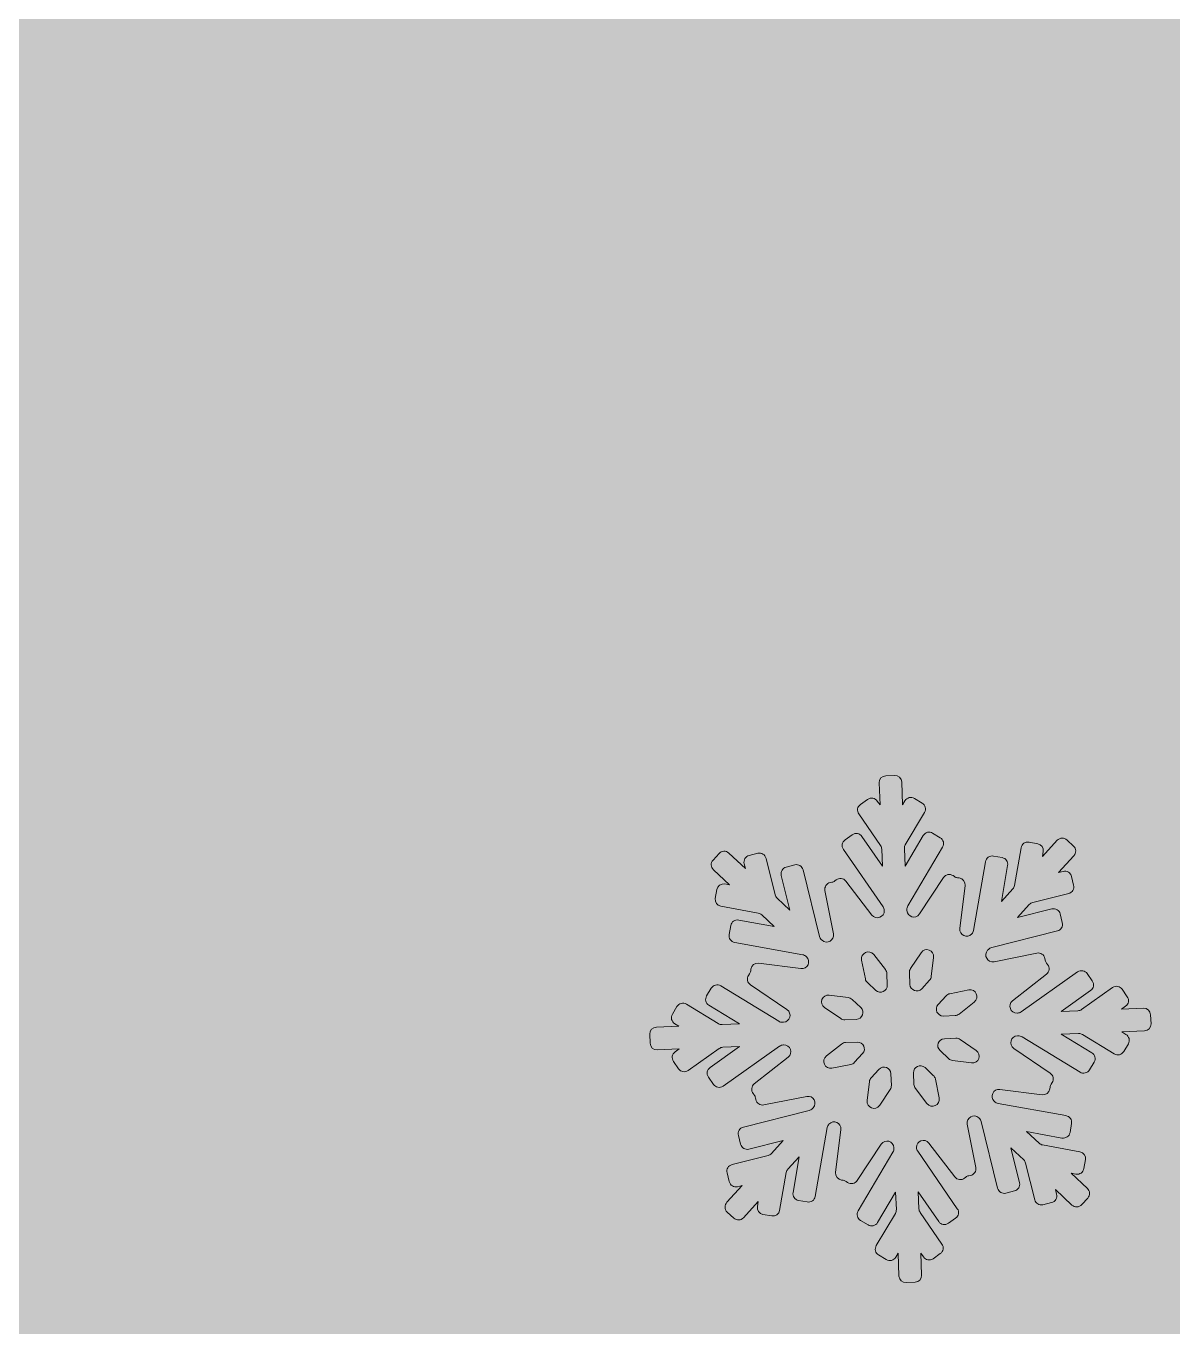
# Model space of a CAD drawing. Header units: millimetres. Extents: x 66 to 235, y -115 to -12.
# Drawn here: x 193.43 to 204.37, y -37.23 to -24.82 of the extents above; entities that cross this region are included whole.
import ezdxf

# ---------------------------------------------------------------- set-up
doc = ezdxf.new("R2010")
doc.units = ezdxf.units.MM
doc.header["$MEASUREMENT"] = 0
doc.layers.add('engraving', color=7, linetype='Continuous')
doc.layers.add('Layer 1', color=7, linetype='Continuous')

# ---------------------------------------------------------------- blocks, each defined once
blk = doc.blocks.new('block 2')
at = {"layer": 'engraving', "lineweight": 0}
for points, knots in [([(204.156, -34.252), (204.155, -34.215), (204.124, -34.187), (204.088, -34.189), (204.088, -34.189), (203.879, -34.197), (203.879, -34.197), (203.879, -34.197), (203.918, -34.169), (203.918, -34.169), (203.947, -34.149), (203.954, -34.108), (203.934, -34.079), (203.934, -34.079), (203.885, -34.008), (203.885, -34.008), (203.865, -33.978), (203.823, -33.971), (203.794, -33.992), (203.794, -33.992), (203.498, -34.201), (203.498, -34.201), (203.487, -34.208), (203.475, -34.212), (203.462, -34.213), (203.462, -34.213), (203.303, -34.219), (203.303, -34.219), (203.303, -34.219), (203.584, -34.02), (203.584, -34.02), (203.614, -34), (203.621, -33.959), (203.6, -33.929), (203.6, -33.929), (203.552, -33.859), (203.552, -33.859), (203.531, -33.829), (203.49, -33.822), (203.46, -33.843), (203.46, -33.843), (202.921, -34.223), (202.921, -34.223), (202.911, -34.231), (202.899, -34.235), (202.886, -34.235), (202.886, -34.235), (202.883, -34.235), (202.883, -34.235), (202.819, -34.238), (202.79, -34.158), (202.84, -34.118), (202.84, -34.118), (203.163, -33.864), (203.163, -33.864), (203.191, -33.842), (203.196, -33.801), (203.174, -33.772), (203.174, -33.772), (203.164, -33.759), (203.164, -33.759), (203.158, -33.751), (203.153, -33.741), (203.151, -33.732), (203.151, -33.732), (203.148, -33.715), (203.148, -33.715), (203.141, -33.679), (203.107, -33.656), (203.071, -33.663), (203.071, -33.663), (202.663, -33.745), (202.663, -33.745), (202.601, -33.757), (202.559, -33.683), (202.602, -33.636), (202.602, -33.636), (202.609, -33.629), (202.609, -33.629), (202.617, -33.619), (202.629, -33.612), (202.641, -33.609), (202.641, -33.609), (203.267, -33.452), (203.267, -33.452), (203.302, -33.444), (203.323, -33.408), (203.314, -33.373), (203.314, -33.373), (203.294, -33.29), (203.294, -33.29), (203.285, -33.255), (203.249, -33.233), (203.214, -33.242), (203.214, -33.242), (202.887, -33.324), (202.887, -33.324), (202.887, -33.324), (202.999, -33.2), (202.999, -33.2), (203.008, -33.191), (203.019, -33.184), (203.032, -33.181), (203.032, -33.181), (203.375, -33.095), (203.375, -33.095), (203.41, -33.086), (203.431, -33.051), (203.422, -33.016), (203.422, -33.016), (203.402, -32.932), (203.402, -32.932), (203.393, -32.897), (203.357, -32.876), (203.322, -32.885), (203.322, -32.885), (203.278, -32.896), (203.278, -32.896), (203.278, -32.896), (203.424, -32.735), (203.424, -32.735), (203.449, -32.708), (203.447, -32.667), (203.421, -32.643), (203.421, -32.643), (203.359, -32.585), (203.359, -32.585), (203.332, -32.56), (203.29, -32.561), (203.265, -32.588), (203.265, -32.588), (203.125, -32.742), (203.125, -32.742), (203.125, -32.742), (203.133, -32.696), (203.133, -32.696), (203.139, -32.661), (203.116, -32.627), (203.08, -32.62), (203.08, -32.62), (202.997, -32.605), (202.997, -32.605), (202.961, -32.599), (202.927, -32.623), (202.921, -32.659), (202.921, -32.659), (202.858, -33.019), (202.858, -33.019), (202.856, -33.032), (202.85, -33.043), (202.842, -33.052), (202.842, -33.052), (202.734, -33.17), (202.734, -33.17), (202.734, -33.17), (202.793, -32.829), (202.793, -32.829), (202.8, -32.794), (202.776, -32.76), (202.741, -32.753), (202.741, -32.753), (202.658, -32.738), (202.658, -32.738), (202.622, -32.732), (202.588, -32.756), (202.581, -32.792), (202.581, -32.792), (202.467, -33.448), (202.467, -33.448), (202.465, -33.46), (202.459, -33.471), (202.451, -33.481), (202.451, -33.481), (202.451, -33.481), (202.451, -33.481), (202.408, -33.528), (202.33, -33.492), (202.337, -33.429), (202.337, -33.429), (202.387, -33.02), (202.387, -33.02), (202.391, -32.984), (202.366, -32.951), (202.33, -32.947), (202.33, -32.947), (202.314, -32.945), (202.314, -32.945), (202.304, -32.943), (202.294, -32.94), (202.286, -32.934), (202.286, -32.934), (202.273, -32.925), (202.273, -32.925), (202.243, -32.905), (202.201, -32.913), (202.181, -32.943), (202.181, -32.943), (201.952, -33.29), (201.952, -33.29), (201.917, -33.343), (201.835, -33.32), (201.832, -33.256), (201.832, -33.256), (201.832, -33.249), (201.832, -33.249), (201.831, -33.236), (201.834, -33.224), (201.841, -33.213), (201.841, -33.213), (202.173, -32.653), (202.173, -32.653), (202.191, -32.622), (202.181, -32.582), (202.151, -32.564), (202.151, -32.564), (202.078, -32.519), (202.078, -32.519), (202.047, -32.5), (202.006, -32.511), (201.988, -32.542), (201.988, -32.542), (201.815, -32.833), (201.815, -32.833), (201.815, -32.833), (201.808, -32.666), (201.808, -32.666), (201.808, -32.653), (201.811, -32.641), (201.817, -32.63), (201.817, -32.63), (202, -32.322), (202, -32.322), (202.018, -32.292), (202.008, -32.252), (201.977, -32.233), (201.977, -32.233), (201.905, -32.189), (201.905, -32.189), (201.874, -32.17), (201.833, -32.18), (201.814, -32.211), (201.814, -32.211), (201.791, -32.25), (201.791, -32.25), (201.791, -32.25), (201.783, -32.032), (201.783, -32.032), (201.781, -31.996), (201.751, -31.968), (201.714, -31.97), (201.714, -31.97), (201.63, -31.973), (201.63, -31.973), (201.594, -31.974), (201.566, -32.005), (201.567, -32.041), (201.567, -32.041), (201.576, -32.251), (201.576, -32.251), (201.576, -32.251), (201.55, -32.214), (201.55, -32.214), (201.529, -32.184), (201.488, -32.177), (201.458, -32.198), (201.458, -32.198), (201.389, -32.246), (201.389, -32.246), (201.36, -32.267), (201.353, -32.308), (201.373, -32.337), (201.373, -32.337), (201.581, -32.638), (201.581, -32.638), (201.588, -32.649), (201.592, -32.661), (201.593, -32.673), (201.593, -32.673), (201.599, -32.834), (201.599, -32.834), (201.599, -32.834), (201.404, -32.551), (201.404, -32.551), (201.383, -32.521), (201.342, -32.514), (201.312, -32.535), (201.312, -32.535), (201.243, -32.584), (201.243, -32.584), (201.213, -32.604), (201.206, -32.645), (201.227, -32.675), (201.227, -32.675), (201.605, -33.222), (201.605, -33.222), (201.612, -33.232), (201.616, -33.244), (201.616, -33.256), (201.616, -33.256), (201.617, -33.258), (201.617, -33.258), (201.619, -33.321), (201.538, -33.351), (201.499, -33.3), (201.499, -33.3), (201.25, -32.977), (201.25, -32.977), (201.228, -32.948), (201.186, -32.943), (201.158, -32.966), (201.158, -32.966), (201.145, -32.975), (201.145, -32.975), (201.137, -32.982), (201.128, -32.986), (201.118, -32.988), (201.118, -32.988), (201.102, -32.991), (201.102, -32.991), (201.067, -32.998), (201.044, -33.033), (201.051, -33.068), (201.051, -33.068), (201.132, -33.48), (201.132, -33.48), (201.144, -33.542), (201.069, -33.584), (201.023, -33.541), (201.023, -33.541), (201.019, -33.537), (201.019, -33.537), (201.009, -33.528), (201.003, -33.517), (201, -33.505), (201, -33.505), (200.843, -32.87), (200.843, -32.87), (200.834, -32.835), (200.798, -32.813), (200.763, -32.822), (200.763, -32.822), (200.682, -32.843), (200.682, -32.843), (200.647, -32.852), (200.625, -32.887), (200.634, -32.922), (200.634, -32.922), (200.716, -33.254), (200.716, -33.254), (200.716, -33.254), (200.595, -33.14), (200.595, -33.14), (200.585, -33.131), (200.579, -33.12), (200.576, -33.108), (200.576, -33.108), (200.49, -32.76), (200.49, -32.76), (200.481, -32.725), (200.445, -32.703), (200.41, -32.712), (200.41, -32.712), (200.328, -32.732), (200.328, -32.732), (200.293, -32.741), (200.272, -32.777), (200.28, -32.812), (200.28, -32.812), (200.292, -32.857), (200.292, -32.857), (200.292, -32.857), (200.134, -32.71), (200.134, -32.71), (200.107, -32.685), (200.065, -32.686), (200.041, -32.713), (200.041, -32.713), (199.984, -32.776), (199.984, -32.776), (199.959, -32.803), (199.961, -32.844), (199.987, -32.868), (199.987, -32.868), (200.141, -33.012), (200.141, -33.012), (200.141, -33.012), (200.096, -33.004), (200.096, -33.004), (200.06, -32.998), (200.026, -33.022), (200.02, -33.057), (200.02, -33.057), (200.005, -33.142), (200.005, -33.142), (199.999, -33.177), (200.023, -33.211), (200.058, -33.217), (200.058, -33.217), (200.414, -33.282), (200.414, -33.282), (200.427, -33.284), (200.438, -33.29), (200.448, -33.299), (200.448, -33.299), (200.566, -33.409), (200.566, -33.409), (200.566, -33.409), (200.229, -33.348), (200.229, -33.348), (200.193, -33.341), (200.159, -33.365), (200.152, -33.401), (200.152, -33.401), (200.138, -33.486), (200.138, -33.486), (200.131, -33.521), (200.155, -33.555), (200.191, -33.561), (200.191, -33.561), (200.839, -33.679), (200.839, -33.679), (200.851, -33.681), (200.863, -33.687), (200.872, -33.695), (200.872, -33.695), (200.875, -33.698), (200.875, -33.698), (200.921, -33.742), (200.885, -33.819), (200.822, -33.811), (200.822, -33.811), (200.418, -33.76), (200.418, -33.76), (200.382, -33.755), (200.349, -33.781), (200.345, -33.817), (200.345, -33.817), (200.343, -33.833), (200.343, -33.833), (200.341, -33.844), (200.338, -33.853), (200.332, -33.862), (200.332, -33.862), (200.323, -33.876), (200.323, -33.876), (200.303, -33.906), (200.311, -33.946), (200.341, -33.966), (200.341, -33.966), (200.689, -34.202), (200.689, -34.202), (200.741, -34.238), (200.718, -34.319), (200.655, -34.322), (200.655, -34.322), (200.646, -34.322), (200.646, -34.322), (200.633, -34.323), (200.621, -34.319), (200.61, -34.313), (200.61, -34.313), (200.057, -33.976), (200.057, -33.976), (200.025, -33.957), (199.985, -33.967), (199.966, -33.998), (199.966, -33.998), (199.923, -34.072), (199.923, -34.072), (199.904, -34.102), (199.914, -34.142), (199.945, -34.161), (199.945, -34.161), (200.236, -34.338), (200.236, -34.338), (200.236, -34.338), (200.07, -34.344), (200.07, -34.344), (200.057, -34.345), (200.044, -34.342), (200.033, -34.335), (200.033, -34.335), (199.73, -34.15), (199.73, -34.15), (199.699, -34.131), (199.658, -34.142), (199.64, -34.173), (199.64, -34.173), (199.596, -34.246), (199.596, -34.246), (199.578, -34.277), (199.588, -34.317), (199.619, -34.336), (199.619, -34.336), (199.659, -34.36), (199.659, -34.36), (199.659, -34.36), (199.444, -34.369), (199.444, -34.369), (199.407, -34.37), (199.379, -34.401), (199.381, -34.437), (199.381, -34.437), (199.384, -34.523), (199.384, -34.523), (199.385, -34.559), (199.416, -34.587), (199.452, -34.586), (199.452, -34.586), (199.661, -34.577), (199.661, -34.577), (199.661, -34.577), (199.622, -34.605), (199.622, -34.605), (199.593, -34.626), (199.586, -34.666), (199.606, -34.696), (199.606, -34.696), (199.655, -34.766), (199.655, -34.766), (199.675, -34.796), (199.717, -34.803), (199.746, -34.782), (199.746, -34.782), (200.042, -34.573), (200.042, -34.573), (200.053, -34.566), (200.065, -34.562), (200.078, -34.561), (200.078, -34.561), (200.237, -34.555), (200.237, -34.555), (200.237, -34.555), (199.956, -34.754), (199.956, -34.754), (199.926, -34.775), (199.919, -34.815), (199.94, -34.845), (199.94, -34.845), (199.988, -34.915), (199.988, -34.915), (200.009, -34.945), (200.05, -34.952), (200.08, -34.931), (200.08, -34.931), (200.619, -34.551), (200.619, -34.551), (200.629, -34.544), (200.641, -34.539), (200.654, -34.539), (200.654, -34.539), (200.657, -34.539), (200.657, -34.539), (200.721, -34.536), (200.75, -34.617), (200.7, -34.656), (200.7, -34.656), (200.377, -34.91), (200.377, -34.91), (200.349, -34.933), (200.344, -34.973), (200.366, -35.002), (200.366, -35.002), (200.376, -35.015), (200.376, -35.015), (200.382, -35.023), (200.387, -35.033), (200.389, -35.043), (200.389, -35.043), (200.392, -35.059), (200.392, -35.059), (200.399, -35.095), (200.433, -35.118), (200.469, -35.111), (200.469, -35.111), (200.877, -35.03), (200.877, -35.03), (200.939, -35.017), (200.981, -35.091), (200.938, -35.138), (200.938, -35.138), (200.931, -35.146), (200.931, -35.146), (200.923, -35.155), (200.911, -35.162), (200.899, -35.165), (200.899, -35.165), (200.273, -35.322), (200.273, -35.322), (200.238, -35.331), (200.217, -35.366), (200.226, -35.401), (200.226, -35.401), (200.246, -35.484), (200.246, -35.484), (200.255, -35.52), (200.291, -35.541), (200.326, -35.532), (200.326, -35.532), (200.653, -35.45), (200.653, -35.45), (200.653, -35.45), (200.541, -35.574), (200.541, -35.574), (200.532, -35.583), (200.521, -35.59), (200.508, -35.593), (200.508, -35.593), (200.165, -35.679), (200.165, -35.679), (200.13, -35.688), (200.109, -35.724), (200.118, -35.759), (200.118, -35.759), (200.138, -35.842), (200.138, -35.842), (200.147, -35.877), (200.183, -35.898), (200.218, -35.89), (200.218, -35.89), (200.263, -35.878), (200.263, -35.878), (200.263, -35.878), (200.116, -36.039), (200.116, -36.039), (200.091, -36.066), (200.093, -36.107), (200.119, -36.132), (200.119, -36.132), (200.181, -36.19), (200.181, -36.19), (200.208, -36.215), (200.25, -36.213), (200.275, -36.186), (200.275, -36.186), (200.415, -36.032), (200.415, -36.032), (200.415, -36.032), (200.407, -36.078), (200.407, -36.078), (200.401, -36.114), (200.425, -36.148), (200.46, -36.154), (200.46, -36.154), (200.543, -36.169), (200.543, -36.169), (200.579, -36.175), (200.613, -36.152), (200.619, -36.116), (200.619, -36.116), (200.682, -35.755), (200.682, -35.755), (200.684, -35.742), (200.69, -35.731), (200.698, -35.722), (200.698, -35.722), (200.806, -35.604), (200.806, -35.604), (200.806, -35.604), (200.747, -35.945), (200.747, -35.945), (200.74, -35.981), (200.764, -36.014), (200.799, -36.021), (200.799, -36.021), (200.882, -36.036), (200.882, -36.036), (200.918, -36.042), (200.953, -36.019), (200.959, -35.983), (200.959, -35.983), (201.073, -35.327), (201.073, -35.327), (201.075, -35.314), (201.081, -35.303), (201.089, -35.294), (201.089, -35.294), (201.089, -35.294), (201.089, -35.294), (201.132, -35.246), (201.21, -35.282), (201.203, -35.346), (201.203, -35.346), (201.153, -35.754), (201.153, -35.754), (201.149, -35.79), (201.174, -35.823), (201.21, -35.827), (201.21, -35.827), (201.226, -35.829), (201.226, -35.829), (201.236, -35.831), (201.246, -35.834), (201.254, -35.84), (201.254, -35.84), (201.267, -35.849), (201.267, -35.849), (201.297, -35.87), (201.339, -35.861), (201.359, -35.831), (201.359, -35.831), (201.588, -35.484), (201.588, -35.484), (201.623, -35.431), (201.705, -35.454), (201.708, -35.518), (201.708, -35.518), (201.708, -35.525), (201.708, -35.525), (201.709, -35.538), (201.706, -35.55), (201.699, -35.561), (201.699, -35.561), (201.367, -36.121), (201.367, -36.121), (201.349, -36.152), (201.359, -36.192), (201.389, -36.211), (201.389, -36.211), (201.462, -36.255), (201.462, -36.255), (201.493, -36.274), (201.534, -36.264), (201.552, -36.232), (201.552, -36.232), (201.725, -35.941), (201.725, -35.941), (201.725, -35.941), (201.732, -36.108), (201.732, -36.108), (201.732, -36.121), (201.729, -36.134), (201.723, -36.145), (201.723, -36.145), (201.54, -36.452), (201.54, -36.452), (201.522, -36.483), (201.532, -36.523), (201.563, -36.541), (201.563, -36.541), (201.635, -36.585), (201.635, -36.585), (201.666, -36.604), (201.707, -36.594), (201.726, -36.563), (201.726, -36.563), (201.749, -36.524), (201.749, -36.524), (201.749, -36.524), (201.757, -36.742), (201.757, -36.742), (201.759, -36.778), (201.789, -36.806), (201.826, -36.805), (201.826, -36.805), (201.91, -36.801), (201.91, -36.801), (201.946, -36.8), (201.974, -36.769), (201.973, -36.733), (201.973, -36.733), (201.964, -36.523), (201.964, -36.523), (201.964, -36.523), (201.99, -36.56), (201.99, -36.56), (202.011, -36.59), (202.052, -36.598), (202.082, -36.577), (202.082, -36.577), (202.151, -36.528), (202.151, -36.528), (202.18, -36.507), (202.187, -36.466), (202.167, -36.437), (202.167, -36.437), (201.959, -36.136), (201.959, -36.136), (201.952, -36.126), (201.948, -36.114), (201.947, -36.101), (201.947, -36.101), (201.941, -35.94), (201.941, -35.94), (201.941, -35.94), (202.136, -36.223), (202.136, -36.223), (202.157, -36.253), (202.198, -36.26), (202.228, -36.239), (202.228, -36.239), (202.297, -36.191), (202.297, -36.191), (202.327, -36.17), (202.334, -36.129), (202.313, -36.1), (202.313, -36.1), (201.935, -35.552), (201.935, -35.552), (201.928, -35.542), (201.924, -35.53), (201.924, -35.518), (201.924, -35.518), (201.924, -35.517), (201.924, -35.517), (201.921, -35.453), (202.002, -35.423), (202.041, -35.474), (202.041, -35.474), (202.29, -35.797), (202.29, -35.797), (202.312, -35.826), (202.354, -35.831), (202.382, -35.809), (202.382, -35.809), (202.395, -35.799), (202.395, -35.799), (202.403, -35.792), (202.412, -35.788), (202.422, -35.786), (202.422, -35.786), (202.438, -35.783), (202.438, -35.783), (202.473, -35.776), (202.496, -35.741), (202.489, -35.706), (202.489, -35.706), (202.408, -35.294), (202.408, -35.294), (202.396, -35.232), (202.471, -35.19), (202.517, -35.234), (202.517, -35.234), (202.521, -35.237), (202.521, -35.237), (202.531, -35.246), (202.537, -35.257), (202.54, -35.27), (202.54, -35.27), (202.697, -35.904), (202.697, -35.904), (202.706, -35.939), (202.741, -35.961), (202.777, -35.952), (202.777, -35.952), (202.858, -35.931), (202.858, -35.931), (202.894, -35.923), (202.915, -35.887), (202.906, -35.852), (202.906, -35.852), (202.824, -35.521), (202.824, -35.521), (202.824, -35.521), (202.946, -35.634), (202.946, -35.634), (202.955, -35.643), (202.961, -35.654), (202.964, -35.666), (202.964, -35.666), (203.051, -36.014), (203.051, -36.014), (203.059, -36.05), (203.095, -36.071), (203.13, -36.062), (203.13, -36.062), (203.212, -36.042), (203.212, -36.042), (203.247, -36.033), (203.268, -35.997), (203.26, -35.962), (203.26, -35.962), (203.248, -35.917), (203.248, -35.917), (203.248, -35.917), (203.406, -36.065), (203.406, -36.065), (203.433, -36.09), (203.475, -36.088), (203.499, -36.061), (203.499, -36.061), (203.557, -35.998), (203.557, -35.998), (203.581, -35.972), (203.579, -35.931), (203.553, -35.906), (203.553, -35.906), (203.399, -35.762), (203.399, -35.762), (203.399, -35.762), (203.444, -35.77), (203.444, -35.77), (203.48, -35.777), (203.514, -35.753), (203.52, -35.717), (203.52, -35.717), (203.535, -35.632), (203.535, -35.632), (203.541, -35.597), (203.517, -35.563), (203.482, -35.557), (203.482, -35.557), (203.126, -35.492), (203.126, -35.492), (203.113, -35.49), (203.102, -35.484), (203.092, -35.476), (203.092, -35.476), (202.974, -35.365), (202.974, -35.365), (202.974, -35.365), (203.311, -35.426), (203.311, -35.426), (203.347, -35.433), (203.381, -35.409), (203.388, -35.373), (203.388, -35.373), (203.402, -35.289), (203.402, -35.289), (203.409, -35.253), (203.385, -35.219), (203.349, -35.213), (203.349, -35.213), (202.701, -35.096), (202.701, -35.096), (202.689, -35.093), (202.677, -35.088), (202.668, -35.079), (202.668, -35.079), (202.665, -35.076), (202.665, -35.076), (202.619, -35.033), (202.655, -34.955), (202.718, -34.963), (202.718, -34.963), (203.122, -35.014), (203.122, -35.014), (203.158, -35.019), (203.191, -34.993), (203.195, -34.957), (203.195, -34.957), (203.197, -34.941), (203.197, -34.941), (203.199, -34.931), (203.202, -34.921), (203.208, -34.913), (203.208, -34.913), (203.217, -34.898), (203.217, -34.898), (203.237, -34.869), (203.229, -34.828), (203.199, -34.808), (203.199, -34.808), (202.851, -34.572), (202.851, -34.572), (202.799, -34.537), (202.822, -34.455), (202.886, -34.452), (202.886, -34.452), (202.894, -34.452), (202.894, -34.452), (202.907, -34.452), (202.919, -34.455), (202.93, -34.462), (202.93, -34.462), (203.483, -34.799), (203.483, -34.799), (203.515, -34.818), (203.555, -34.807), (203.574, -34.776), (203.574, -34.776), (203.617, -34.703), (203.617, -34.703), (203.636, -34.672), (203.626, -34.632), (203.595, -34.613), (203.595, -34.613), (203.304, -34.436), (203.304, -34.436), (203.304, -34.436), (203.47, -34.43), (203.47, -34.43), (203.483, -34.429), (203.496, -34.433), (203.507, -34.439), (203.507, -34.439), (203.81, -34.624), (203.81, -34.624), (203.841, -34.643), (203.882, -34.633), (203.9, -34.601), (203.9, -34.601), (203.944, -34.528), (203.944, -34.528), (203.962, -34.497), (203.952, -34.457), (203.921, -34.439), (203.921, -34.439), (203.881, -34.414), (203.881, -34.414), (203.881, -34.414), (204.097, -34.405), (204.097, -34.405), (204.133, -34.404), (204.161, -34.374), (204.16, -34.337), (204.16, -34.337), (204.156, -34.252), (204.156, -34.252)], [0, 0, 0, 0, 1, 1, 1, 2, 2, 2, 3, 3, 3, 4, 4, 4, 5, 5, 5, 6, 6, 6, 7, 7, 7, 8, 8, 8, 9, 9, 9, 10, 10, 10, 11, 11, 11, 12, 12, 12, 13, 13, 13, 14, 14, 14, 15, 15, 15, 16, 16, 16, 17, 17, 17, 18, 18, 18, 19, 19, 19, 20, 20, 20, 21, 21, 21, 22, 22, 22, 23, 23, 23, 24, 24, 24, 25, 25, 25, 26, 26, 26, 27, 27, 27, 28, 28, 28, 29, 29, 29, 30, 30, 30, 31, 31, 31, 32, 32, 32, 33, 33, 33, 34, 34, 34, 35, 35, 35, 36, 36, 36, 37, 37, 37, 38, 38, 38, 39, 39, 39, 40, 40, 40, 41, 41, 41, 42, 42, 42, 43, 43, 43, 44, 44, 44, 45, 45, 45, 46, 46, 46, 47, 47, 47, 48, 48, 48, 49, 49, 49, 50, 50, 50, 51, 51, 51, 52, 52, 52, 53, 53, 53, 54, 54, 54, 55, 55, 55, 56, 56, 56, 57, 57, 57, 58, 58, 58, 59, 59, 59, 60, 60, 60, 61, 61, 61, 62, 62, 62, 63, 63, 63, 64, 64, 64, 65, 65, 65, 66, 66, 66, 67, 67, 67, 68, 68, 68, 69, 69, 69, 70, 70, 70, 71, 71, 71, 72, 72, 72, 73, 73, 73, 74, 74, 74, 75, 75, 75, 76, 76, 76, 77, 77, 77, 78, 78, 78, 79, 79, 79, 80, 80, 80, 81, 81, 81, 82, 82, 82, 83, 83, 83, 84, 84, 84, 85, 85, 85, 86, 86, 86, 87, 87, 87, 88, 88, 88, 89, 89, 89, 90, 90, 90, 91, 91, 91, 92, 92, 92, 93, 93, 93, 94, 94, 94, 95, 95, 95, 96, 96, 96, 97, 97, 97, 98, 98, 98, 99, 99, 99, 100, 100, 100, 101, 101, 101, 102, 102, 102, 103, 103, 103, 104, 104, 104, 105, 105, 105, 106, 106, 106, 107, 107, 107, 108, 108, 108, 109, 109, 109, 110, 110, 110, 111, 111, 111, 112, 112, 112, 113, 113, 113, 114, 114, 114, 115, 115, 115, 116, 116, 116, 117, 117, 117, 118, 118, 118, 119, 119, 119, 120, 120, 120, 121, 121, 121, 122, 122, 122, 123, 123, 123, 124, 124, 124, 125, 125, 125, 126, 126, 126, 127, 127, 127, 128, 128, 128, 129, 129, 129, 130, 130, 130, 131, 131, 131, 132, 132, 132, 133, 133, 133, 134, 134, 134, 135, 135, 135, 136, 136, 136, 137, 137, 137, 138, 138, 138, 139, 139, 139, 140, 140, 140, 141, 141, 141, 142, 142, 142, 143, 143, 143, 144, 144, 144, 145, 145, 145, 146, 146, 146, 147, 147, 147, 148, 148, 148, 149, 149, 149, 150, 150, 150, 151, 151, 151, 152, 152, 152, 153, 153, 153, 154, 154, 154, 155, 155, 155, 156, 156, 156, 157, 157, 157, 158, 158, 158, 159, 159, 159, 160, 160, 160, 161, 161, 161, 162, 162, 162, 163, 163, 163, 164, 164, 164, 165, 165, 165, 166, 166, 166, 167, 167, 167, 168, 168, 168, 169, 169, 169, 170, 170, 170, 171, 171, 171, 172, 172, 172, 173, 173, 173, 174, 174, 174, 175, 175, 175, 176, 176, 176, 177, 177, 177, 178, 178, 178, 179, 179, 179, 180, 180, 180, 181, 181, 181, 182, 182, 182, 183, 183, 183, 184, 184, 184, 185, 185, 185, 186, 186, 186, 187, 187, 187, 188, 188, 188, 189, 189, 189, 190, 190, 190, 191, 191, 191, 192, 192, 192, 193, 193, 193, 194, 194, 194, 195, 195, 195, 196, 196, 196, 197, 197, 197, 198, 198, 198, 199, 199, 199, 200, 200, 200, 201, 201, 201, 202, 202, 202, 203, 203, 203, 204, 204, 204, 205, 205, 205, 206, 206, 206, 207, 207, 207, 208, 208, 208, 209, 209, 209, 210, 210, 210, 211, 211, 211, 212, 212, 212, 213, 213, 213, 214, 214, 214, 215, 215, 215, 216, 216, 216, 217, 217, 217, 218, 218, 218, 219, 219, 219, 220, 220, 220, 221, 221, 221, 222, 222, 222, 223, 223, 223, 224, 224, 224, 225, 225, 225, 226, 226, 226, 227, 227, 227, 228, 228, 228, 229, 229, 229, 230, 230, 230, 231, 231, 231, 232, 232, 232, 233, 233, 233, 234, 234, 234, 235, 235, 235, 236, 236, 236, 237, 237, 237, 238, 238, 238, 239, 239, 239, 240, 240, 240, 241, 241, 241, 242, 242, 242, 243, 243, 243, 244, 244, 244, 245, 245, 245, 246, 246, 246, 247, 247, 247, 248, 248, 248, 249, 249, 249, 250, 250, 250, 251, 251, 251, 252, 252, 252, 253, 253, 253, 254, 254, 254, 255, 255, 255, 256, 256, 256, 257, 257, 257, 258, 258, 258, 259, 259, 259, 260, 260, 260, 261, 261, 261, 262, 262, 262, 263, 263, 263, 264, 264, 264, 265, 265, 265, 266, 266, 266, 267, 267, 267, 268, 268, 268, 269, 269, 269, 270, 270, 270, 271, 271, 271, 272, 272, 272, 273, 273, 273, 274, 274, 274, 275, 275, 275, 276, 276, 276, 277, 277, 277, 278, 278, 278, 279, 279, 279, 280, 280, 280, 281, 281, 281, 282, 282, 282, 283, 283, 283, 284, 284, 284, 285, 285, 285, 286, 286, 286, 287, 287, 287, 288, 288, 288, 289, 289, 289, 290, 290, 290, 291, 291, 291, 292, 292, 292, 293, 293, 293, 294, 294, 294, 295, 295, 295, 296, 296, 296, 297, 297, 297, 298, 298, 298, 299, 299, 299, 300, 300, 300, 301, 301, 301, 302, 302, 302, 303, 303, 303, 304, 304, 304, 305, 305, 305, 306, 306, 306, 307, 307, 307, 308, 308, 308, 309, 309, 309, 310, 310, 310, 311, 311, 311, 312, 312, 312, 313, 313, 313, 314, 314, 314, 315, 315, 315, 316, 316, 316, 317, 317, 317, 318, 318, 318, 319, 319, 319, 320, 320, 320, 321, 321, 321, 322, 322, 322, 323, 323, 323, 324, 324, 324, 325, 325, 325, 326, 326, 326, 327, 327, 327, 328, 328, 328, 329, 329, 329, 330, 330, 330, 331, 331, 331, 332, 332, 332, 333, 333, 333, 334, 334, 334, 335, 335, 335, 336, 336, 336, 336]), ([(201.861, -33.961), (201.861, -33.961), (201.856, -33.85), (201.856, -33.85), (201.856, -33.836), (201.859, -33.823), (201.867, -33.811), (201.867, -33.811), (201.967, -33.66), (201.967, -33.66), (202.005, -33.602), (202.095, -33.635), (202.087, -33.704), (202.087, -33.704), (202.065, -33.886), (202.065, -33.886), (202.063, -33.899), (202.057, -33.912), (202.048, -33.922), (202.048, -33.922), (201.975, -34.003), (201.975, -34.003), (201.935, -34.046), (201.863, -34.02), (201.861, -33.961)], [0, 0, 0, 0, 1, 1, 1, 2, 2, 2, 3, 3, 3, 4, 4, 4, 5, 5, 5, 6, 6, 6, 7, 7, 7, 8, 8, 8, 8]), ([(201.517, -33.678), (201.517, -33.678), (201.627, -33.82), (201.627, -33.82), (201.635, -33.831), (201.64, -33.844), (201.641, -33.858), (201.641, -33.858), (201.645, -33.969), (201.645, -33.969), (201.648, -34.027), (201.578, -34.059), (201.535, -34.019), (201.535, -34.019), (201.456, -33.945), (201.456, -33.945), (201.446, -33.936), (201.439, -33.924), (201.436, -33.91), (201.436, -33.91), (201.401, -33.73), (201.401, -33.73), (201.387, -33.662), (201.475, -33.623), (201.517, -33.678)], [0, 0, 0, 0, 1, 1, 1, 2, 2, 2, 3, 3, 3, 4, 4, 4, 5, 5, 5, 6, 6, 6, 7, 7, 7, 8, 8, 8, 8]), ([(201.201, -34.288), (201.201, -34.288), (201.047, -34.183), (201.047, -34.183), (200.99, -34.145), (201.024, -34.055), (201.092, -34.064), (201.092, -34.064), (201.273, -34.087), (201.273, -34.087), (201.286, -34.089), (201.299, -34.095), (201.309, -34.104), (201.309, -34.104), (201.392, -34.181), (201.392, -34.181), (201.434, -34.221), (201.408, -34.293), (201.35, -34.295), (201.35, -34.295), (201.24, -34.299), (201.24, -34.299), (201.226, -34.3), (201.213, -34.296), (201.201, -34.288)], [0, 0, 0, 0, 1, 1, 1, 2, 2, 2, 3, 3, 3, 4, 4, 4, 5, 5, 5, 6, 6, 6, 7, 7, 7, 8, 8, 8, 8]), ([(202.13, -34.153), (202.13, -34.153), (202.206, -34.07), (202.206, -34.07), (202.215, -34.06), (202.228, -34.053), (202.241, -34.05), (202.241, -34.05), (202.422, -34.014), (202.422, -34.014), (202.489, -34.001), (202.529, -34.087), (202.475, -34.13), (202.475, -34.13), (202.33, -34.244), (202.33, -34.244), (202.319, -34.253), (202.306, -34.258), (202.292, -34.258), (202.292, -34.258), (202.181, -34.263), (202.181, -34.263), (202.123, -34.265), (202.091, -34.196), (202.13, -34.153)], [0, 0, 0, 0, 1, 1, 1, 2, 2, 2, 3, 3, 3, 4, 4, 4, 5, 5, 5, 6, 6, 6, 7, 7, 7, 8, 8, 8, 8]), ([(202.339, -34.486), (202.339, -34.486), (202.493, -34.591), (202.493, -34.591), (202.55, -34.629), (202.516, -34.719), (202.448, -34.71), (202.448, -34.71), (202.267, -34.687), (202.267, -34.687), (202.254, -34.685), (202.241, -34.679), (202.231, -34.67), (202.231, -34.67), (202.148, -34.593), (202.148, -34.593), (202.106, -34.553), (202.132, -34.482), (202.19, -34.479), (202.19, -34.479), (202.3, -34.475), (202.3, -34.475), (202.314, -34.475), (202.327, -34.478), (202.339, -34.486)], [0, 0, 0, 0, 1, 1, 1, 2, 2, 2, 3, 3, 3, 4, 4, 4, 5, 5, 5, 6, 6, 6, 7, 7, 7, 8, 8, 8, 8]), ([(201.41, -34.621), (201.41, -34.621), (201.334, -34.704), (201.334, -34.704), (201.325, -34.715), (201.312, -34.722), (201.299, -34.724), (201.299, -34.724), (201.118, -34.76), (201.118, -34.76), (201.051, -34.774), (201.011, -34.687), (201.065, -34.644), (201.065, -34.644), (201.21, -34.53), (201.21, -34.53), (201.221, -34.521), (201.234, -34.516), (201.248, -34.516), (201.248, -34.516), (201.359, -34.512), (201.359, -34.512), (201.417, -34.509), (201.449, -34.578), (201.41, -34.621)], [0, 0, 0, 0, 1, 1, 1, 2, 2, 2, 3, 3, 3, 4, 4, 4, 5, 5, 5, 6, 6, 6, 7, 7, 7, 8, 8, 8, 8]), ([(202.023, -35.097), (202.023, -35.097), (201.913, -34.954), (201.913, -34.954), (201.905, -34.943), (201.9, -34.93), (201.899, -34.916), (201.899, -34.916), (201.895, -34.805), (201.895, -34.805), (201.892, -34.747), (201.962, -34.715), (202.005, -34.755), (202.005, -34.755), (202.084, -34.829), (202.084, -34.829), (202.094, -34.838), (202.101, -34.85), (202.104, -34.864), (202.104, -34.864), (202.139, -35.044), (202.139, -35.044), (202.153, -35.112), (202.065, -35.152), (202.023, -35.097)], [0, 0, 0, 0, 1, 1, 1, 2, 2, 2, 3, 3, 3, 4, 4, 4, 5, 5, 5, 6, 6, 6, 7, 7, 7, 8, 8, 8, 8]), ([(201.679, -34.813), (201.679, -34.813), (201.684, -34.924), (201.684, -34.924), (201.684, -34.938), (201.681, -34.951), (201.673, -34.963), (201.673, -34.963), (201.573, -35.114), (201.573, -35.114), (201.535, -35.172), (201.445, -35.139), (201.453, -35.07), (201.453, -35.07), (201.475, -34.888), (201.475, -34.888), (201.477, -34.875), (201.483, -34.862), (201.492, -34.852), (201.492, -34.852), (201.565, -34.772), (201.565, -34.772), (201.605, -34.728), (201.677, -34.755), (201.679, -34.813)], [0, 0, 0, 0, 1, 1, 1, 2, 2, 2, 3, 3, 3, 4, 4, 4, 5, 5, 5, 6, 6, 6, 7, 7, 7, 8, 8, 8, 8])]:
    blk.add_open_spline(points, degree=3, knots=knots, dxfattribs=at)

msp = doc.modelspace()

# ---------------------------------------------------------------- hatches: boundary and pattern name
at = {"layer": 'Layer 1'}
h = msp.add_hatch(color=2, dxfattribs=at)
h.dxf.hatch_style = 2
edge = h.paths.add_edge_path()
edge.add_spline(control_points=[(189.578, -89.835), (189.578, -89.835), (189.578, -79.313), (189.578, -79.313), (189.578, -79.313), (229.416, -79.313), (229.416, -79.313), (229.416, -79.313), (229.416, -57.904), (229.416, -57.904), (229.416, -57.904), (189.578, -57.904), (189.578, -57.904), (189.578, -57.904), (189.578, -47.443), (189.578, -47.443), (189.578, -47.443), (233.43, -47.443), (233.43, -47.443), (233.43, -47.443), (233.43, -26.095), (233.43, -26.095), (233.43, -26.095), (205.577, -26.095), (205.577, -26.095), (204.814, -24.629), (203.335, -23.59), (201.607, -23.459), (203.112, -22.344), (204.092, -20.56), (204.092, -18.543), (204.092, -15.163), (201.352, -12.422), (197.972, -12.422), (194.591, -12.422), (191.851, -15.163), (191.851, -18.543), (191.851, -20.56), (192.831, -22.344), (194.336, -23.459), (192.608, -23.59), (191.129, -24.629), (190.366, -26.095), (190.366, -26.095), (161.418, -26.095), (161.418, -26.095), (161.418, -26.095), (161.418, -111.244), (161.418, -111.244), (161.418, -111.244), (234.525, -111.244), (234.525, -111.244), (234.525, -111.244), (234.525, -89.835), (234.525, -89.835), (234.525, -89.835), (189.578, -89.835), (189.578, -89.835)], knot_values=[0, 0, 0, 0, 1, 1, 1, 2, 2, 2, 3, 3, 3, 4, 4, 4, 5, 5, 5, 6, 6, 6, 7, 7, 7, 8, 8, 8, 9, 9, 9, 10, 10, 10, 11, 11, 11, 12, 12, 12, 13, 13, 13, 14, 14, 14, 15, 15, 15, 16, 16, 16, 17, 17, 17, 18, 18, 18, 19, 19, 19, 19], degree=3, periodic=1)
edge = h.paths.add_edge_path()
edge.add_spline(control_points=[(194.164, -18.543), (194.164, -16.444), (195.872, -14.736), (197.972, -14.736), (200.071, -14.736), (201.779, -16.444), (201.779, -18.543), (201.779, -20.643), (200.071, -22.351), (197.972, -22.351), (195.872, -22.351), (194.164, -20.643), (194.164, -18.543)], knot_values=[0, 0, 0, 0, 1, 1, 1, 2, 2, 2, 3, 3, 3, 4, 4, 4, 4], degree=3, periodic=1)

# ---------------------------------------------------------------- linework, layer by layer
at = {"layer": 'Layer 1', "lineweight": 0}
msp.add_open_spline([(189.578, -89.835), (189.578, -89.835), (189.578, -79.313), (189.578, -79.313), (189.578, -79.313), (229.416, -79.313), (229.416, -79.313), (229.416, -79.313), (229.416, -57.904), (229.416, -57.904), (229.416, -57.904), (189.578, -57.904), (189.578, -57.904), (189.578, -57.904), (189.578, -47.443), (189.578, -47.443), (189.578, -47.443), (233.43, -47.443), (233.43, -47.443), (233.43, -47.443), (233.43, -26.095), (233.43, -26.095), (233.43, -26.095), (205.577, -26.095), (205.577, -26.095), (204.814, -24.629), (203.335, -23.59), (201.607, -23.459), (203.112, -22.344), (204.092, -20.56), (204.092, -18.543), (204.092, -15.163), (201.352, -12.422), (197.972, -12.422), (194.591, -12.422), (191.851, -15.163), (191.851, -18.543), (191.851, -20.56), (192.831, -22.344), (194.336, -23.459), (192.608, -23.59), (191.129, -24.629), (190.366, -26.095), (190.366, -26.095), (161.418, -26.095), (161.418, -26.095), (161.418, -26.095), (161.418, -111.244), (161.418, -111.244), (161.418, -111.244), (234.525, -111.244), (234.525, -111.244), (234.525, -111.244), (234.525, -89.835), (234.525, -89.835), (234.525, -89.835), (189.578, -89.835), (189.578, -89.835)], degree=3, knots=[0, 0, 0, 0, 1, 1, 1, 2, 2, 2, 3, 3, 3, 4, 4, 4, 5, 5, 5, 6, 6, 6, 7, 7, 7, 8, 8, 8, 9, 9, 9, 10, 10, 10, 11, 11, 11, 12, 12, 12, 13, 13, 13, 14, 14, 14, 15, 15, 15, 16, 16, 16, 17, 17, 17, 18, 18, 18, 19, 19, 19, 19], dxfattribs=at)

# ---------------------------------------------------------------- block references
at = {"layer": 'engraving'}
msp.add_blockref('block 2', (0, 0), dxfattribs=at)

doc.saveas('drawing.dxf')
